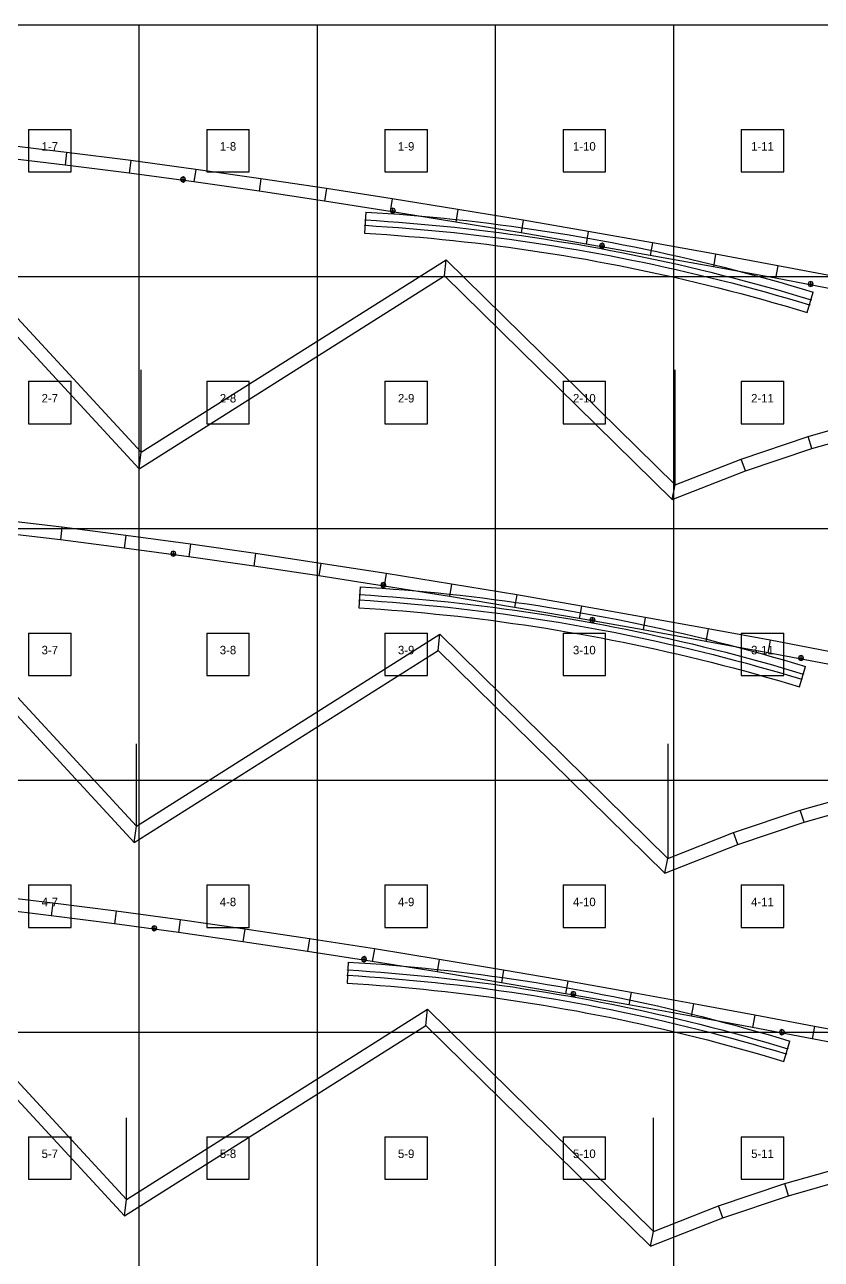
# Model space of a CAD drawing. Header units: metres. Extents: x -237 to 2940, y -2970 to 0.
# Drawn here: x 1335 to 2274, y -1456 to 0 of the extents above; entities that cross this region are included whole.
import ezdxf
from ezdxf.enums import TextEntityAlignment as Align

# ---------------------------------------------------------------- set-up
doc = ezdxf.new("R2010")
doc.units = ezdxf.units.M
for name, color, linetype in [('default', 7, 'Continuous'), ('mcircles', 7, 'Continuous'), ('TEXTLAYER', 7, 'Continuous')]:
    doc.layers.add(name, color=color, linetype=linetype)

msp = doc.modelspace()

# ---------------------------------------------------------------- linework, layer by layer
at = {"color": 9}
for p, q in [((1260, 0), (1470, 0)), ((1470, 0), (1470, -297)), ((1470, 0), (1680, 0)), ((1470, 0), (1470, -297)), ((1680, 0), (1680, -297)), ((1680, 0), (1890, 0)), ((1680, 0), (1680, -297)), ((1890, 0), (1890, -297)), ((1890, 0), (2100, 0)), ((1890, 0), (1890, -297)), ((2100, 0), (2100, -297)), ((2100, 0), (2310, 0)), ((2100, 0), (2100, -297)), ((1340, -123.5), (1390, -123.5)), ((1340, -123.5), (1340, -173.5)), ((1390, -173.5), (1390, -123.5)), ((1550, -123.5), (1600, -123.5)), ((1550, -123.5), (1550, -173.5)), ((1600, -173.5), (1600, -123.5)), ((1760, -123.5), (1810, -123.5)), ((1760, -123.5), (1760, -173.5)), ((1810, -173.5), (1810, -123.5)), ((1970, -123.5), (2020, -123.5)), ((1970, -123.5), (1970, -173.5)), ((2020, -173.5), (2020, -123.5)), ((2180, -123.5), (2230, -123.5)), ((2180, -123.5), (2180, -173.5)), ((2230, -173.5), (2230, -123.5)), ((1340, -173.5), (1390, -173.5)), ((1550, -173.5), (1600, -173.5)), ((1760, -173.5), (1810, -173.5)), ((1970, -173.5), (2020, -173.5)), ((2180, -173.5), (2230, -173.5)), ((1260, -297), (1470, -297)), ((1260, -297), (1470, -297)), ((1470, -297), (1680, -297)), ((1470, -297), (1470, -594)), ((1470, -297), (1680, -297)), ((1470, -297), (1470, -594)), ((1680, -297), (1890, -297)), ((1680, -297), (1680, -594)), ((1680, -297), (1890, -297)), ((1680, -297), (1680, -594)), ((1890, -297), (2100, -297)), ((1890, -297), (1890, -594)), ((1890, -297), (2100, -297)), ((1890, -297), (1890, -594)), ((2100, -297), (2310, -297)), ((2100, -297), (2100, -594)), ((2100, -297), (2310, -297)), ((2100, -297), (2100, -594)), ((1340, -420.5), (1390, -420.5)), ((1340, -420.5), (1340, -470.5)), ((1390, -470.5), (1390, -420.5)), ((1550, -420.5), (1600, -420.5)), ((1550, -420.5), (1550, -470.5)), ((1600, -470.5), (1600, -420.5)), ((1760, -420.5), (1810, -420.5)), ((1760, -420.5), (1760, -470.5)), ((1810, -470.5), (1810, -420.5)), ((1970, -420.5), (2020, -420.5)), ((1970, -420.5), (1970, -470.5)), ((2020, -470.5), (2020, -420.5)), ((2180, -420.5), (2230, -420.5)), ((2180, -420.5), (2180, -470.5)), ((2230, -470.5), (2230, -420.5)), ((1340, -470.5), (1390, -470.5)), ((1550, -470.5), (1600, -470.5)), ((1760, -470.5), (1810, -470.5)), ((1970, -470.5), (2020, -470.5)), ((2180, -470.5), (2230, -470.5)), ((1260, -594), (1470, -594)), ((1260, -594), (1470, -594)), ((1470, -594), (1680, -594)), ((1470, -594), (1470, -891)), ((1470, -594), (1680, -594)), ((1470, -594), (1470, -891)), ((1680, -594), (1890, -594)), ((1680, -594), (1680, -891)), ((1680, -594), (1890, -594)), ((1680, -594), (1680, -891)), ((1890, -594), (2100, -594)), ((1890, -594), (1890, -891)), ((1890, -594), (2100, -594)), ((1890, -594), (1890, -891)), ((2100, -594), (2310, -594)), ((2100, -594), (2100, -891)), ((2100, -594), (2310, -594)), ((2100, -594), (2100, -891)), ((1340, -717.5), (1390, -717.5)), ((1340, -717.5), (1340, -767.5)), ((1390, -767.5), (1390, -717.5)), ((1550, -717.5), (1600, -717.5)), ((1550, -717.5), (1550, -767.5)), ((1600, -767.5), (1600, -717.5)), ((1760, -717.5), (1810, -717.5)), ((1760, -717.5), (1760, -767.5)), ((1810, -767.5), (1810, -717.5)), ((1970, -717.5), (2020, -717.5)), ((1970, -717.5), (1970, -767.5)), ((2020, -767.5), (2020, -717.5)), ((2180, -717.5), (2230, -717.5)), ((2180, -717.5), (2180, -767.5)), ((2230, -767.5), (2230, -717.5)), ((1340, -767.5), (1390, -767.5)), ((1550, -767.5), (1600, -767.5)), ((1760, -767.5), (1810, -767.5)), ((1970, -767.5), (2020, -767.5)), ((2180, -767.5), (2230, -767.5)), ((1260, -891), (1470, -891)), ((1260, -891), (1470, -891)), ((1470, -891), (1680, -891)), ((1470, -891), (1470, -1188)), ((1470, -891), (1680, -891)), ((1470, -891), (1470, -1188)), ((1680, -891), (1890, -891)), ((1680, -891), (1680, -1188)), ((1680, -891), (1890, -891)), ((1680, -891), (1680, -1188)), ((1890, -891), (2100, -891)), ((1890, -891), (1890, -1188)), ((1890, -891), (2100, -891)), ((1890, -891), (1890, -1188)), ((2100, -891), (2310, -891)), ((2100, -891), (2100, -1188)), ((2100, -891), (2310, -891)), ((2100, -891), (2100, -1188)), ((1340, -1014.5), (1390, -1014.5)), ((1340, -1014.5), (1340, -1064.5)), ((1390, -1064.5), (1390, -1014.5)), ((1550, -1014.5), (1600, -1014.5)), ((1550, -1014.5), (1550, -1064.5)), ((1600, -1064.5), (1600, -1014.5)), ((1760, -1014.5), (1810, -1014.5)), ((1760, -1014.5), (1760, -1064.5)), ((1810, -1064.5), (1810, -1014.5)), ((1970, -1014.5), (2020, -1014.5)), ((1970, -1014.5), (1970, -1064.5)), ((2020, -1064.5), (2020, -1014.5)), ((2180, -1014.5), (2230, -1014.5)), ((2180, -1014.5), (2180, -1064.5)), ((2230, -1064.5), (2230, -1014.5)), ((1340, -1064.5), (1390, -1064.5)), ((1550, -1064.5), (1600, -1064.5)), ((1760, -1064.5), (1810, -1064.5)), ((1970, -1064.5), (2020, -1064.5)), ((2180, -1064.5), (2230, -1064.5)), ((1260, -1188), (1470, -1188)), ((1260, -1188), (1470, -1188)), ((1470, -1188), (1680, -1188)), ((1470, -1188), (1470, -1485)), ((1470, -1188), (1680, -1188)), ((1470, -1188), (1470, -1485)), ((1680, -1188), (1890, -1188)), ((1680, -1188), (1680, -1485)), ((1680, -1188), (1890, -1188)), ((1680, -1188), (1680, -1485)), ((1890, -1188), (2100, -1188)), ((1890, -1188), (1890, -1485)), ((1890, -1188), (2100, -1188)), ((1890, -1188), (1890, -1485)), ((2100, -1188), (2310, -1188)), ((2100, -1188), (2100, -1485)), ((2100, -1188), (2310, -1188)), ((2100, -1188), (2100, -1485)), ((1340, -1311.5), (1390, -1311.5)), ((1340, -1311.5), (1340, -1361.5)), ((1390, -1361.5), (1390, -1311.5)), ((1550, -1311.5), (1600, -1311.5)), ((1550, -1311.5), (1550, -1361.5)), ((1600, -1361.5), (1600, -1311.5)), ((1760, -1311.5), (1810, -1311.5)), ((1760, -1311.5), (1760, -1361.5)), ((1810, -1361.5), (1810, -1311.5)), ((1970, -1311.5), (2020, -1311.5)), ((1970, -1311.5), (1970, -1361.5)), ((2020, -1361.5), (2020, -1311.5)), ((2180, -1311.5), (2230, -1311.5)), ((2180, -1311.5), (2180, -1361.5)), ((2230, -1361.5), (2230, -1311.5)), ((1340, -1361.5), (1390, -1361.5)), ((1550, -1361.5), (1600, -1361.5)), ((1760, -1361.5), (1810, -1361.5)), ((1970, -1361.5), (2020, -1361.5)), ((2180, -1361.5), (2230, -1361.5))]:
    msp.add_line(p, q, dxfattribs=at)
at = {"layer": 'default', "color": 7, "linetype": 'Continuous'}
for p, q in [((1384.7, -150.6), (1309.9, -141.6)), ((1382.9, -165.5), (1308.2, -156.5)), ((1384.7, -150.6), (1382.9, -165.5)), ((1460.5, -160.3), (1384.7, -150.6)), ((1458.5, -175.2), (1382.9, -165.5)), ((1460.5, -160.3), (1458.5, -175.2)), ((1536.9, -170.7), (1460.5, -160.3)), ((1536.9, -170.7), (1534.8, -185.5)), ((1613.9, -181.7), (1536.9, -170.7)), ((1182, -189.1), (1472.8, -504.3)), ((1534.8, -185.5), (1458.5, -175.2)), ((1519.9, -180.5), (1519, -182.6)), ((1519, -182.6), (1519.9, -184.7)), ((1519, -182.6), (1525, -182.6)), ((1522, -179.6), (1519.9, -180.5)), ((1519.9, -184.7), (1522, -185.6)), ((1524.1, -180.5), (1522, -179.6)), ((1522, -185.6), (1522, -179.6)), ((1522, -185.6), (1524.1, -184.7)), ((1525, -182.6), (1524.1, -180.5)), ((1524.1, -184.7), (1525, -182.6)), ((1611.7, -196.5), (1534.8, -185.5)), ((1613.9, -181.7), (1611.7, -196.5)), ((1691.2, -193.3), (1613.9, -181.7)), ((1688.9, -208.1), (1611.7, -196.5)), ((1691.2, -193.3), (1688.9, -208.1)), ((1768.6, -205.4), (1691.2, -193.3)), ((1182.1, -211.3), (1470.3, -523.7)), ((1766.3, -220.2), (1688.9, -208.1)), ((1768.6, -205.4), (1766.3, -220.2)), ((1767.2, -217.3), (1766.3, -219.4)), ((1769.3, -216.4), (1767.2, -217.3)), ((1846, -217.9), (1768.6, -205.4)), ((1771.4, -217.3), (1769.3, -216.4)), ((1769.3, -222.4), (1769.3, -216.4)), ((1772.3, -219.4), (1771.4, -217.3)), ((1846, -217.9), (1843.5, -232.7)), ((1923, -230.7), (1846, -217.9)), ((1737.6, -220.9), (1736, -245.9)), ((1737, -230.3), (1750.1, -231.1)), ((1737.6, -220.9), (1750.8, -221.7)), ((1750.1, -231.1), (1763.3, -232)), ((1750.8, -221.7), (1763.9, -222.6)), ((1763.3, -232), (1776.4, -232.9)), ((1763.9, -222.6), (1777.1, -223.6)), ((1766.3, -219.4), (1767.2, -221.6)), ((1766.3, -219.4), (1772.3, -219.4)), ((1843.5, -232.7), (1766.3, -220.2)), ((1767.2, -221.6), (1769.3, -222.4)), ((1769.3, -222.4), (1771.4, -221.6)), ((1771.4, -221.6), (1772.3, -219.4)), ((1776.4, -232.9), (1789.5, -234)), ((1777.1, -223.6), (1790.3, -224.7)), ((1790.3, -224.7), (1803.5, -225.8)), ((1803.5, -225.8), (1816.7, -227)), ((1816.7, -227), (1829.9, -228.3)), ((1829.9, -228.3), (1843.1, -229.7)), ((1843.1, -229.7), (1856.2, -231.1)), ((1920.5, -245.5), (1843.5, -232.7)), ((1856.2, -231.1), (1869.4, -232.6)), ((1869.4, -232.6), (1882.6, -234.2)), ((1923, -230.7), (1920.5, -245.5)), ((1999.5, -243.9), (1923, -230.7)), ((1736, -245.9), (1749.1, -246.7)), ((1736.6, -236.5), (1749.7, -237.4)), ((1749.1, -246.7), (1762.1, -247.6)), ((1749.7, -237.4), (1762.8, -238.3)), ((1762.8, -238.3), (1775.9, -239.2)), ((1775.9, -239.2), (1789, -240.3)), ((1789, -240.3), (1802.1, -241.4)), ((1789.5, -234), (1802.7, -235.1)), ((1802.1, -241.4), (1815.2, -242.6)), ((1802.7, -235.1), (1815.8, -236.3)), ((1815.2, -242.6), (1828.3, -243.9)), ((1815.8, -236.3), (1828.9, -237.6)), ((1828.3, -243.9), (1841.4, -245.2)), ((1828.9, -237.6), (1842, -238.9)), ((1841.4, -245.2), (1854.5, -246.6)), ((1842, -238.9), (1855.2, -240.4)), ((1854.5, -246.6), (1867.6, -248.1)), ((1855.2, -240.4), (1868.3, -241.9)), ((1868.3, -241.9), (1881.4, -243.5)), ((1881.4, -243.5), (1894.6, -245.1)), ((1882.6, -234.2), (1895.8, -235.9)), ((1894.6, -245.1), (1907.7, -246.9)), ((1895.8, -235.9), (1909, -237.6)), ((1907.7, -246.9), (1920.8, -248.7)), ((1909, -237.6), (1922.2, -239.5)), ((1997, -258.7), (1920.5, -245.5)), ((1922.2, -239.5), (1935.4, -241.4)), ((1935.4, -241.4), (1948.5, -243.4)), ((1948.5, -243.4), (1961.7, -245.4)), ((1961.7, -245.4), (1974.9, -247.6)), ((1999.5, -243.9), (1997, -258.7)), ((2075.2, -257.3), (1999.5, -243.9)), ((1762.1, -247.6), (1775.1, -248.5)), ((1775.1, -248.5), (1788.2, -249.6)), ((1788.2, -249.6), (1801.2, -250.7)), ((1801.2, -250.7), (1814.3, -251.9)), ((1814.3, -251.9), (1827.3, -253.2)), ((1827.3, -253.2), (1840.3, -254.5)), ((1840.3, -254.5), (1853.4, -255.9)), ((1853.4, -255.9), (1866.4, -257.4)), ((1866.4, -257.4), (1879.5, -259)), ((1867.6, -248.1), (1880.6, -249.7)), ((1879.5, -259), (1892.5, -260.7)), ((1880.6, -249.7), (1893.7, -251.4)), ((1892.5, -260.7), (1905.5, -262.4)), ((1893.7, -251.4), (1906.8, -253.1)), ((1906.8, -253.1), (1919.9, -255)), ((1919.9, -255), (1933, -256.8)), ((1920.8, -248.7), (1934, -250.6)), ((1933, -256.8), (1946.1, -258.8)), ((1934, -250.6), (1947.1, -252.6)), ((1946.1, -258.8), (1959.2, -260.9)), ((1947.1, -252.6), (1960.2, -254.7)), ((1959.2, -260.9), (1972.3, -263)), ((1960.2, -254.7), (1973.4, -256.8)), ((1973.4, -256.8), (1986.5, -259)), ((1974.9, -247.6), (1988.1, -249.8)), ((1986.5, -259), (1999.6, -261.3)), ((1988.1, -249.8), (2001.3, -252.1)), ((2072.6, -272), (1997, -258.7)), ((1999.6, -261.3), (2012.8, -263.7)), ((2001.3, -252.1), (2014.5, -254.5)), ((2013.7, -258.7), (2012.9, -260.8)), ((2012.9, -260.8), (2013.7, -262.9)), ((2012.9, -260.8), (2018.9, -260.8)), ((2015.9, -257.8), (2013.7, -258.7)), ((2014.5, -254.5), (2027.7, -257)), ((2018, -258.7), (2015.9, -257.8)), ((2015.9, -263.8), (2015.9, -257.8)), ((2018.9, -260.8), (2018, -258.7)), ((2018, -262.9), (2018.9, -260.8)), ((2027.7, -257), (2040.8, -259.5)), ((2040.8, -259.5), (2054, -262.1)), ((2075.2, -257.3), (2072.6, -272)), ((2149.8, -270.8), (2075.2, -257.3)), ((1905.5, -262.4), (1918.6, -264.2)), ((1918.6, -264.2), (1931.6, -266.1)), ((1931.6, -266.1), (1944.7, -268.1)), ((1944.7, -268.1), (1957.7, -270.1)), ((1957.7, -270.1), (1970.8, -272.2)), ((1970.8, -272.2), (1983.8, -274.4)), ((1972.3, -263), (1985.4, -265.2)), ((1983.8, -274.4), (1996.8, -276.7)), ((1985.4, -265.2), (1998.5, -267.5)), ((1998.5, -267.5), (2011.6, -269.9)), ((2011.6, -269.9), (2024.7, -272.3)), ((2012.8, -263.7), (2025.9, -266.1)), ((2013.7, -262.9), (2015.9, -263.8)), ((2015.9, -263.8), (2018, -262.9)), ((2024.7, -272.3), (2037.8, -274.9)), ((2025.9, -266.1), (2039, -268.7)), ((2037.8, -274.9), (2050.9, -277.5)), ((2039, -268.7), (2052.1, -271.3)), ((2052.1, -271.3), (2065.3, -274)), ((2054, -262.1), (2067.2, -264.9)), ((2065.3, -274), (2078.4, -276.8)), ((2067.2, -264.9), (2080.4, -267.6)), ((2147.1, -285.5), (2072.6, -272)), ((2080.4, -267.6), (2093.6, -270.5)), ((2093.6, -270.5), (2106.8, -273.5)), ((2106.8, -273.5), (2120, -276.5)), ((2120, -276.5), (2133.1, -279.6)), ((2149.8, -270.8), (2147.1, -285.5)), ((2223, -284.4), (2149.8, -270.8)), ((1472.8, -504.3), (1832.2, -277.2)), ((1830.1, -296.2), (1832.2, -277.2)), ((1832.2, -277.2), (2102.1, -542.6)), ((1996.8, -276.7), (2009.9, -279.1)), ((2009.9, -279.1), (2022.9, -281.5)), ((2022.9, -281.5), (2036, -284)), ((2036, -284), (2049, -286.6)), ((2049, -286.6), (2062, -289.3)), ((2050.9, -277.5), (2064, -280.2)), ((2062, -289.3), (2075.1, -292.1)), ((2064, -280.2), (2077.1, -282.9)), ((2077.1, -282.9), (2090.2, -285.8)), ((2078.4, -276.8), (2091.5, -279.6)), ((2090.2, -285.8), (2103.3, -288.7)), ((2091.5, -279.6), (2104.7, -282.6)), ((2103.3, -288.7), (2116.4, -291.7)), ((2104.7, -282.6), (2117.8, -285.6)), ((2117.8, -285.6), (2130.9, -288.7)), ((2130.9, -288.7), (2144.1, -291.9)), ((2133.1, -279.6), (2146.3, -282.8)), ((2146.3, -282.8), (2159.5, -286.1)), ((2220.2, -299.1), (2147.1, -285.5)), ((2159.5, -286.1), (2172.7, -289.5)), ((2172.7, -289.5), (2185.9, -293)), ((2223, -284.4), (2220.2, -299.1)), ((2294.3, -297.9), (2223, -284.4)), ((1470.3, -523.7), (1830.1, -296.2)), ((1830.1, -296.2), (2098.5, -560.1)), ((2075.1, -292.1), (2088.1, -294.9)), ((2088.1, -294.9), (2101.2, -297.8)), ((2101.2, -297.8), (2114.2, -300.8)), ((2114.2, -300.8), (2127.2, -303.9)), ((2116.4, -291.7), (2129.4, -294.8)), ((2127.2, -303.9), (2140.3, -307.1)), ((2129.4, -294.8), (2142.5, -298)), ((2142.5, -298), (2155.6, -301.3)), ((2144.1, -291.9), (2157.2, -295.2)), ((2155.6, -301.3), (2168.7, -304.6)), ((2157.2, -295.2), (2170.3, -298.5)), ((2168.7, -304.6), (2181.8, -308.1)), ((2170.3, -298.5), (2183.5, -302)), ((2183.5, -302), (2196.6, -305.5)), ((2185.9, -293), (2199.1, -296.5)), ((2196.6, -305.5), (2209.7, -309.1)), ((2199.1, -296.5), (2212.3, -300.1)), ((2212.3, -300.1), (2225.4, -303.8)), ((2291.5, -312.6), (2220.2, -299.1)), ((2225.4, -303.8), (2238.6, -307.6)), ((2259.7, -303.7), (2258.8, -305.8)), ((2261.8, -302.8), (2259.7, -303.7)), ((2263.9, -303.7), (2261.8, -302.8)), ((2261.8, -308.8), (2261.8, -302.8)), ((2264.8, -305.8), (2263.9, -303.7)), ((2140.3, -307.1), (2153.3, -310.3)), ((2153.3, -310.3), (2166.4, -313.7)), ((2166.4, -313.7), (2179.4, -317.1)), ((2179.4, -317.1), (2192.4, -320.6)), ((2181.8, -308.1), (2194.9, -311.6)), ((2194.9, -311.6), (2208, -315.2)), ((2208, -315.2), (2221.1, -318.9)), ((2209.7, -309.1), (2222.9, -312.8)), ((2221.1, -318.9), (2234.2, -322.6)), ((2222.9, -312.8), (2236, -316.6)), ((2236, -316.6), (2249.1, -320.5)), ((2238.6, -307.6), (2251.8, -311.5)), ((2251.8, -311.5), (2264.9, -315.5)), ((2257.7, -339.4), (2264.9, -315.5)), ((2258.8, -305.8), (2259.7, -307.9)), ((2258.8, -305.8), (2264.8, -305.8)), ((2259.7, -307.9), (2261.8, -308.8)), ((2261.8, -308.8), (2263.9, -307.9)), ((2263.9, -307.9), (2264.8, -305.8)), ((2192.4, -320.6), (2205.5, -324.2)), ((2205.5, -324.2), (2218.5, -327.9)), ((2218.5, -327.9), (2231.6, -331.6)), ((2231.6, -331.6), (2244.6, -335.5)), ((2234.2, -322.6), (2247.3, -326.5)), ((2247.3, -326.5), (2260.4, -330.5)), ((2249.1, -320.5), (2262.2, -324.4)), ((2244.6, -335.5), (2257.7, -339.4)), ((1472.8, -504.3), (1472.8, -407)), ((2102.2, -542.6), (2102.2, -407)), ((2258.8, -485.5), (2339, -462.6)), ((2263.2, -499.8), (2342.8, -477.2)), ((2179.7, -512.2), (2258.8, -485.5)), ((2263.2, -499.8), (2258.8, -485.5)), ((1470.3, -523.7), (1472.8, -504.3)), ((2184.9, -526.3), (2263.2, -499.8)), ((2102.1, -542.6), (2179.7, -512.2)), ((2184.9, -526.3), (2179.7, -512.2)), ((2098.5, -560.1), (2184.9, -526.3)), ((2098.5, -560.1), (2102.1, -542.6)), ((1379.3, -592.7), (1304.8, -583.8)), ((1379.3, -592.7), (1377.5, -607.6)), ((1454.7, -602.4), (1379.3, -592.7)), ((1377.5, -607.6), (1303.1, -598.7)), ((1452.8, -617.3), (1377.5, -607.6)), ((1454.7, -602.4), (1452.8, -617.3)), ((1530.8, -612.7), (1454.7, -602.4)), ((1528.8, -627.6), (1452.8, -617.3)), ((1508.6, -621.8), (1507.7, -623.9)), ((1507.7, -623.9), (1508.6, -626)), ((1507.7, -623.9), (1513.7, -623.9)), ((1510.7, -620.9), (1508.6, -621.8)), ((1508.6, -626), (1510.7, -626.9)), ((1512.8, -621.8), (1510.7, -620.9)), ((1510.7, -626.9), (1510.7, -620.9)), ((1510.7, -626.9), (1512.8, -626)), ((1513.7, -623.9), (1512.8, -621.8)), ((1512.8, -626), (1513.7, -623.9)), ((1530.8, -612.7), (1528.8, -627.6)), ((1607.5, -623.7), (1530.8, -612.7)), ((1607.5, -623.7), (1605.3, -638.5)), ((1684.5, -635.3), (1607.5, -623.7)), ((1177.5, -631.2), (1467.1, -945)), ((1605.3, -638.5), (1528.8, -627.6)), ((1682.2, -650.1), (1605.3, -638.5)), ((1684.5, -635.3), (1682.2, -650.1)), ((1761.6, -647.3), (1684.5, -635.3)), ((1177.6, -653.4), (1464.5, -964.4)), ((1759.2, -662.1), (1682.2, -650.1)), ((1761.6, -647.3), (1759.2, -662.1)), ((1838.6, -659.7), (1761.6, -647.3)), ((1730.7, -662.8), (1729.1, -687.7)), ((1730.7, -662.8), (1743.8, -663.6)), ((1743.8, -663.6), (1756.9, -664.5)), ((1755.9, -658.5), (1755, -660.7)), ((1755, -660.7), (1755.9, -662.8)), ((1755, -660.7), (1761, -660.7)), ((1758, -657.7), (1755.9, -658.5)), ((1755.9, -662.8), (1758, -663.7)), ((1756.9, -664.5), (1770, -665.5)), ((1760.1, -658.5), (1758, -657.7)), ((1758, -663.7), (1758, -657.7)), ((1758, -663.7), (1760.1, -662.8)), ((1836.2, -674.5), (1759.2, -662.1)), ((1761, -660.7), (1760.1, -658.5)), ((1760.1, -662.8), (1761, -660.7)), ((1770, -665.5), (1783.2, -666.5)), ((1783.2, -666.5), (1796.3, -667.6)), ((1796.3, -667.6), (1809.4, -668.8)), ((1809.4, -668.8), (1822.6, -670.1)), ((1838.6, -659.7), (1836.2, -674.5)), ((1915.3, -672.5), (1838.6, -659.7)), ((1729.7, -678.4), (1742.7, -679.2)), ((1730.1, -672.1), (1743.2, -672.9)), ((1742.7, -679.2), (1755.8, -680.1)), ((1743.2, -672.9), (1756.2, -673.8)), ((1755.8, -680.1), (1768.8, -681.1)), ((1756.2, -673.8), (1769.3, -674.8)), ((1768.8, -681.1), (1781.8, -682.1)), ((1769.3, -674.8), (1782.4, -675.8)), ((1781.8, -682.1), (1794.9, -683.2)), ((1782.4, -675.8), (1795.5, -676.9)), ((1794.9, -683.2), (1807.9, -684.4)), ((1795.5, -676.9), (1808.5, -678.1)), ((1808.5, -678.1), (1821.6, -679.4)), ((1821.6, -679.4), (1834.7, -680.8)), ((1822.6, -670.1), (1835.7, -671.5)), ((1834.7, -680.8), (1847.8, -682.2)), ((1835.7, -671.5), (1848.8, -672.9)), ((1912.8, -687.3), (1836.2, -674.5)), ((1847.8, -682.2), (1860.8, -683.7)), ((1848.8, -672.9), (1862, -674.4)), ((1860.8, -683.7), (1873.9, -685.3)), ((1862, -674.4), (1875.1, -676)), ((1875.1, -676), (1888.2, -677.7)), ((1888.2, -677.7), (1901.3, -679.4)), ((1901.3, -679.4), (1914.5, -681.2)), ((1915.3, -672.5), (1912.8, -687.3)), ((1914.5, -681.2), (1927.6, -683.1)), ((1991.5, -685.6), (1915.3, -672.5)), ((1927.6, -683.1), (1940.7, -685.1)), ((1729.1, -687.7), (1742.1, -688.5)), ((1742.1, -688.5), (1755.1, -689.4)), ((1755.1, -689.4), (1768.1, -690.4)), ((1768.1, -690.4), (1781, -691.4)), ((1781, -691.4), (1794, -692.5)), ((1794, -692.5), (1807, -693.7)), ((1807, -693.7), (1820, -695)), ((1807.9, -684.4), (1821, -685.7)), ((1820, -695), (1833, -696.3)), ((1821, -685.7), (1834, -687)), ((1833, -696.3), (1846, -697.7)), ((1834, -687), (1847, -688.4)), ((1846, -697.7), (1858.9, -699.2)), ((1847, -688.4), (1860.1, -689.9)), ((1860.1, -689.9), (1873.1, -691.5)), ((1873.1, -691.5), (1886.1, -693.2)), ((1873.9, -685.3), (1887, -686.9)), ((1886.1, -693.2), (1899.2, -694.9)), ((1887, -686.9), (1900.1, -688.7)), ((1899.2, -694.9), (1912.2, -696.7)), ((1900.1, -688.7), (1913.1, -690.5)), ((1912.2, -696.7), (1925.3, -698.6)), ((1988.9, -700.4), (1912.8, -687.3)), ((1913.1, -690.5), (1926.2, -692.4)), ((1925.3, -698.6), (1938.3, -700.6)), ((1926.2, -692.4), (1939.3, -694.4)), ((1939.3, -694.4), (1952.4, -696.4)), ((1940.7, -685.1), (1953.9, -687.2)), ((1952.4, -696.4), (1965.4, -698.5)), ((1953.9, -687.2), (1967, -689.3)), ((1965.4, -698.5), (1978.5, -700.7)), ((1967, -689.3), (1980.1, -691.5)), ((1980.1, -691.5), (1993.2, -693.8)), ((1991.5, -685.6), (1988.9, -700.4)), ((2066.9, -699), (1991.5, -685.6)), ((1993.2, -693.8), (2006.4, -696.2)), ((2006.4, -696.2), (2019.5, -698.7)), ((2019.5, -698.7), (2032.6, -701.2)), ((1858.9, -699.2), (1871.9, -700.8)), ((1871.9, -700.8), (1884.9, -702.4)), ((1884.9, -702.4), (1897.9, -704.2)), ((1897.9, -704.2), (1910.9, -706)), ((1910.9, -706), (1923.9, -707.9)), ((1923.9, -707.9), (1936.9, -709.8)), ((1936.9, -709.8), (1949.8, -711.8)), ((1938.3, -700.6), (1951.3, -702.6)), ((1949.8, -711.8), (1962.8, -714)), ((1951.3, -702.6), (1964.4, -704.7)), ((1964.4, -704.7), (1977.4, -706.9)), ((1977.4, -706.9), (1990.5, -709.2)), ((1978.5, -700.7), (1991.6, -703)), ((2064.2, -713.7), (1988.9, -700.4)), ((1990.5, -709.2), (2003.5, -711.6)), ((1991.6, -703), (2004.7, -705.4)), ((2002.4, -699.8), (2001.6, -702)), ((2001.6, -702), (2002.4, -704.1)), ((2001.6, -702), (2007.6, -702)), ((2004.6, -699), (2002.4, -699.8)), ((2002.4, -704.1), (2004.6, -705)), ((2003.5, -711.6), (2016.5, -714)), ((2006.7, -699.8), (2004.6, -699)), ((2004.6, -705), (2004.6, -699)), ((2004.6, -705), (2006.7, -704.1)), ((2004.7, -705.4), (2017.7, -707.8)), ((2007.6, -702), (2006.7, -699.8)), ((2006.7, -704.1), (2007.6, -702)), ((2017.7, -707.8), (2030.8, -710.4)), ((2030.8, -710.4), (2043.9, -713)), ((2032.6, -701.2), (2045.8, -703.8)), ((2043.9, -713), (2057, -715.7)), ((2045.8, -703.8), (2058.9, -706.5)), ((2058.9, -706.5), (2072, -709.3)), ((2066.9, -699), (2064.2, -713.7)), ((2141.1, -712.4), (2066.9, -699)), ((2072, -709.3), (2085.1, -712.2)), ((2085.1, -712.2), (2098.3, -715.1)), ((2141.1, -712.4), (2138.4, -727.2)), ((2214, -725.9), (2141.1, -712.4)), ((1467.1, -945), (1824.8, -718.9)), ((1822.8, -737.9), (1824.8, -718.9)), ((1824.8, -718.9), (2093.6, -983.1)), ((1962.8, -714), (1975.8, -716.2)), ((1975.8, -716.2), (1988.8, -718.4)), ((1988.8, -718.4), (2001.8, -720.8)), ((2001.8, -720.8), (2014.8, -723.2)), ((2014.8, -723.2), (2027.7, -725.7)), ((2016.5, -714), (2029.6, -716.5)), ((2027.7, -725.7), (2040.7, -728.3)), ((2029.6, -716.5), (2042.6, -719.1)), ((2042.6, -719.1), (2055.6, -721.8)), ((2055.6, -721.8), (2068.7, -724.6)), ((2057, -715.7), (2070, -718.4)), ((2138.4, -727.2), (2064.2, -713.7)), ((2068.7, -724.6), (2081.7, -727.4)), ((2070, -718.4), (2083.1, -721.3)), ((2081.7, -727.4), (2094.8, -730.4)), ((2083.1, -721.3), (2096.2, -724.2)), ((2096.2, -724.2), (2109.3, -727.2)), ((2098.3, -715.1), (2111.4, -718.1)), ((2109.3, -727.2), (2122.3, -730.3)), ((2111.4, -718.1), (2124.5, -721.2)), ((2124.5, -721.2), (2137.7, -724.4)), ((2137.7, -724.4), (2150.8, -727.7)), ((2211.2, -740.7), (2138.4, -727.2)), ((2150.8, -727.7), (2163.9, -731.1)), ((2214, -725.9), (2211.2, -740.7)), ((2285, -739.4), (2214, -725.9)), ((1464.5, -964.4), (1822.8, -737.9)), ((1822.8, -737.9), (2090, -1000.6)), ((2040.7, -728.3), (2053.7, -731)), ((2053.7, -731), (2066.7, -733.7)), ((2066.7, -733.7), (2079.7, -736.6)), ((2079.7, -736.6), (2092.7, -739.5)), ((2092.7, -739.5), (2105.6, -742.5)), ((2094.8, -730.4), (2107.8, -733.4)), ((2105.6, -742.5), (2118.6, -745.5)), ((2107.8, -733.4), (2120.8, -736.4)), ((2120.8, -736.4), (2133.9, -739.6)), ((2122.3, -730.3), (2135.4, -733.5)), ((2133.9, -739.6), (2146.9, -742.9)), ((2135.4, -733.5), (2148.5, -736.8)), ((2148.5, -736.8), (2161.6, -740.1)), ((2161.6, -740.1), (2174.6, -743.5)), ((2163.9, -731.1), (2177.1, -734.5)), ((2177.1, -734.5), (2190.2, -738)), ((2190.2, -738), (2203.3, -741.6)), ((2203.3, -741.6), (2216.4, -745.3)), ((2282.2, -754.1), (2211.2, -740.7)), ((2118.6, -745.5), (2131.6, -748.7)), ((2131.6, -748.7), (2144.6, -751.9)), ((2144.6, -751.9), (2157.6, -755.2)), ((2146.9, -742.9), (2160, -746.2)), ((2157.6, -755.2), (2170.6, -758.6)), ((2160, -746.2), (2173, -749.6)), ((2173, -749.6), (2186, -753.1)), ((2174.6, -743.5), (2187.7, -747)), ((2186, -753.1), (2199.1, -756.7)), ((2187.7, -747), (2200.8, -750.6)), ((2199.1, -756.7), (2212.1, -760.4)), ((2200.8, -750.6), (2213.9, -754.3)), ((2213.9, -754.3), (2226.9, -758.1)), ((2216.4, -745.3), (2229.6, -749.1)), ((2229.6, -749.1), (2242.7, -753)), ((2242.7, -753), (2255.8, -756.9)), ((2248.4, -744.8), (2247.5, -746.9)), ((2247.5, -746.9), (2248.4, -749)), ((2247.5, -746.9), (2253.5, -746.9)), ((2250.5, -743.9), (2248.4, -744.8)), ((2248.4, -749), (2250.5, -749.9)), ((2248.5, -780.8), (2255.8, -756.9)), ((2252.6, -744.8), (2250.5, -743.9)), ((2250.5, -749.9), (2250.5, -743.9)), ((2250.5, -749.9), (2252.6, -749)), ((2253.5, -746.9), (2252.6, -744.8)), ((2252.6, -749), (2253.5, -746.9)), ((2170.6, -758.6), (2183.6, -762.1)), ((2183.6, -762.1), (2196.5, -765.7)), ((2196.5, -765.7), (2209.5, -769.4)), ((2209.5, -769.4), (2222.5, -773.1)), ((2212.1, -760.4), (2225.1, -764.1)), ((2225.1, -764.1), (2238.2, -768)), ((2226.9, -758.1), (2240, -761.9)), ((2238.2, -768), (2251.2, -771.9)), ((2240, -761.9), (2253.1, -765.9)), ((2222.5, -773.1), (2235.5, -776.9)), ((2235.5, -776.9), (2248.5, -780.8)), ((1467, -945), (1467, -848.1)), ((2093.7, -983.1), (2093.7, -848.1)), ((2249.6, -926.3), (2329.5, -903.5)), ((2170.9, -952.8), (2249.6, -926.3)), ((2254.1, -940.6), (2249.6, -926.3)), ((2254.1, -940.6), (2333.3, -918)), ((1464.5, -964.4), (1467.1, -945)), ((2176.1, -966.9), (2254.1, -940.6)), ((2093.6, -983.1), (2170.9, -952.8)), ((2176.1, -966.9), (2170.9, -952.8)), ((2090, -1000.6), (2176.1, -966.9)), ((2090, -1000.6), (2093.6, -983.1)), ((1368.5, -1035.9), (1294.6, -1027)), ((1366.7, -1050.8), (1292.9, -1041.9)), ((1368.5, -1035.9), (1366.7, -1050.8)), ((1443.3, -1045.5), (1368.5, -1035.9)), ((1443.3, -1045.5), (1441.3, -1060.4)), ((1518.7, -1055.7), (1443.3, -1045.5)), ((1441.3, -1060.4), (1366.7, -1050.8)), ((1516.7, -1070.6), (1441.3, -1060.4)), ((1488.1, -1062.5), (1485.9, -1063.4)), ((1490.2, -1063.4), (1488.1, -1062.5)), ((1488.1, -1068.5), (1488.1, -1062.5)), ((1518.7, -1055.7), (1516.7, -1070.6)), ((1594.7, -1066.6), (1518.7, -1055.7)), ((1168.4, -1074.1), (1455.5, -1385.3)), ((1485.9, -1063.4), (1485.1, -1065.5)), ((1485.1, -1065.5), (1485.9, -1067.6)), ((1485.1, -1065.5), (1491.1, -1065.5)), ((1485.9, -1067.6), (1488.1, -1068.5)), ((1488.1, -1068.5), (1490.2, -1067.6)), ((1491.1, -1065.5), (1490.2, -1063.4)), ((1490.2, -1067.6), (1491.1, -1065.5)), ((1592.6, -1081.4), (1516.7, -1070.6)), ((1594.7, -1066.6), (1592.6, -1081.4)), ((1671, -1078.1), (1594.7, -1066.6)), ((1668.8, -1092.9), (1592.6, -1081.4)), ((1671, -1078.1), (1668.8, -1092.9)), ((1747.5, -1090), (1671, -1078.1)), ((1747.5, -1090), (1745.1, -1104.8)), ((1823.8, -1102.3), (1747.5, -1090)), ((1168.5, -1096.3), (1452.9, -1404.6)), ((1745.1, -1104.8), (1668.8, -1092.9)), ((1716.8, -1105.4), (1715.3, -1130.3)), ((1716.8, -1105.4), (1729.8, -1106.2)), ((1729.8, -1106.2), (1742.9, -1107.1)), ((1733.3, -1099.9), (1732.4, -1102)), ((1732.4, -1102), (1733.3, -1104.2)), ((1732.4, -1102), (1738.4, -1102)), ((1735.4, -1099), (1733.3, -1099.9)), ((1733.3, -1104.2), (1735.4, -1105)), ((1737.5, -1099.9), (1735.4, -1099)), ((1735.4, -1105), (1735.4, -1099)), ((1735.4, -1105), (1737.5, -1104.2)), ((1738.4, -1102), (1737.5, -1099.9)), ((1737.5, -1104.2), (1738.4, -1102)), ((1821.4, -1117.1), (1745.1, -1104.8)), ((1823.8, -1102.3), (1821.4, -1117.1)), ((1899.9, -1115), (1823.8, -1102.3)), ((1715.9, -1121), (1728.8, -1121.8)), ((1716.2, -1114.7), (1729.2, -1115.5)), ((1729.2, -1115.5), (1742.2, -1116.4)), ((1742.2, -1116.4), (1755.1, -1117.4)), ((1742.9, -1107.1), (1755.9, -1108)), ((1755.1, -1117.4), (1768.1, -1118.4)), ((1755.9, -1108), (1768.9, -1109.1)), ((1768.1, -1118.4), (1781.1, -1119.5)), ((1768.9, -1109.1), (1781.9, -1110.2)), ((1781.1, -1119.5), (1794, -1120.7)), ((1781.9, -1110.2), (1794.9, -1111.4)), ((1794, -1120.7), (1807, -1121.9)), ((1794.9, -1111.4), (1807.9, -1112.6)), ((1807.9, -1112.6), (1821, -1114)), ((1821, -1114), (1834, -1115.4)), ((1897.4, -1129.8), (1821.4, -1117.1)), ((1834, -1115.4), (1847, -1116.9)), ((1847, -1116.9), (1860, -1118.5)), ((1860, -1118.5), (1873, -1120.1)), ((1873, -1120.1), (1886, -1121.9)), ((1899.9, -1115), (1897.4, -1129.8)), ((1975.4, -1128), (1899.9, -1115)), ((1715.3, -1130.3), (1728.1, -1131.1)), ((1728.1, -1131.1), (1741, -1132)), ((1728.8, -1121.8), (1741.7, -1122.7)), ((1741, -1132), (1753.9, -1133)), ((1741.7, -1122.7), (1754.6, -1123.6)), ((1753.9, -1133), (1766.8, -1134)), ((1754.6, -1123.6), (1767.6, -1124.7)), ((1766.8, -1134), (1779.6, -1135.1)), ((1767.6, -1124.7), (1780.5, -1125.8)), ((1779.6, -1135.1), (1792.5, -1136.3)), ((1780.5, -1125.8), (1793.4, -1127)), ((1793.4, -1127), (1806.3, -1128.2)), ((1806.3, -1128.2), (1819.3, -1129.5)), ((1807, -1121.9), (1819.9, -1123.3)), ((1819.3, -1129.5), (1832.2, -1131)), ((1819.9, -1123.3), (1832.9, -1124.7)), ((1832.2, -1131), (1845.1, -1132.4)), ((1832.9, -1124.7), (1845.9, -1126.2)), ((1845.1, -1132.4), (1858, -1134)), ((1845.9, -1126.2), (1858.8, -1127.8)), ((1858, -1134), (1871, -1135.6)), ((1858.8, -1127.8), (1871.8, -1129.4)), ((1871.8, -1129.4), (1884.8, -1131.1)), ((1884.8, -1131.1), (1897.7, -1132.9)), ((1886, -1121.9), (1899.1, -1123.7)), ((1972.9, -1142.8), (1897.4, -1129.8)), ((1897.7, -1132.9), (1910.7, -1134.8)), ((1899.1, -1123.7), (1912.1, -1125.6)), ((1910.7, -1134.8), (1923.6, -1136.8)), ((1912.1, -1125.6), (1925.1, -1127.5)), ((1925.1, -1127.5), (1938.1, -1129.6)), ((1938.1, -1129.6), (1951.1, -1131.7)), ((1951.1, -1131.7), (1964.1, -1133.9)), ((1964.1, -1133.9), (1977.2, -1136.2)), ((1975.4, -1128), (1972.9, -1142.8)), ((2050.1, -1141.2), (1975.4, -1128)), ((1792.5, -1136.3), (1805.4, -1137.5)), ((1805.4, -1137.5), (1818.2, -1138.8)), ((1818.2, -1138.8), (1831.1, -1140.2)), ((1831.1, -1140.2), (1844, -1141.7)), ((1844, -1141.7), (1856.9, -1143.3)), ((1856.9, -1143.3), (1869.7, -1144.9)), ((1869.7, -1144.9), (1882.6, -1146.6)), ((1871, -1135.6), (1883.9, -1137.4)), ((1882.6, -1146.6), (1895.5, -1148.4)), ((1883.9, -1137.4), (1896.8, -1139.2)), ((1895.5, -1148.4), (1908.3, -1150.3)), ((1896.8, -1139.2), (1909.7, -1141)), ((1909.7, -1141), (1922.7, -1143)), ((1922.7, -1143), (1935.6, -1145)), ((1923.6, -1136.8), (1936.6, -1138.8)), ((1935.6, -1145), (1948.5, -1147.1)), ((1936.6, -1138.8), (1949.6, -1140.9)), ((1948.5, -1147.1), (1961.4, -1149.3)), ((1949.6, -1140.9), (1962.5, -1143.1)), ((1961.4, -1149.3), (1974.4, -1151.6)), ((1962.5, -1143.1), (1975.5, -1145.4)), ((2047.5, -1156), (1972.9, -1142.8)), ((1975.5, -1145.4), (1988.5, -1147.7)), ((1977.2, -1136.2), (1990.2, -1138.5)), ((1979.9, -1141.1), (1979, -1143.2)), ((1979, -1143.2), (1979.9, -1145.3)), ((1979, -1143.2), (1985, -1143.2)), ((1982, -1140.2), (1979.9, -1141.1)), ((1979.9, -1145.3), (1982, -1146.2)), ((1984.1, -1141.1), (1982, -1140.2)), ((1982, -1146.2), (1982, -1140.2)), ((1982, -1146.2), (1984.1, -1145.3)), ((1985, -1143.2), (1984.1, -1141.1)), ((1984.1, -1145.3), (1985, -1143.2)), ((1988.5, -1147.7), (2001.4, -1150.1)), ((1990.2, -1138.5), (2003.2, -1140.9)), ((2001.4, -1150.1), (2014.4, -1152.6)), ((2003.2, -1140.9), (2016.2, -1143.5)), ((2016.2, -1143.5), (2029.2, -1146.1)), ((2029.2, -1146.1), (2042.2, -1148.7)), ((2042.2, -1148.7), (2055.3, -1151.5)), ((2050.1, -1141.2), (2047.5, -1156)), ((2123.8, -1154.6), (2050.1, -1141.2)), ((1455.5, -1385.3), (1810.2, -1161.1)), ((1808.1, -1180.1), (1810.2, -1161.1)), ((1810.2, -1161.1), (2076.6, -1423)), ((1908.3, -1150.3), (1921.2, -1152.2)), ((1921.2, -1152.2), (1934.1, -1154.2)), ((1934.1, -1154.2), (1947, -1156.3)), ((1947, -1156.3), (1959.8, -1158.5)), ((1959.8, -1158.5), (1972.7, -1160.8)), ((1972.7, -1160.8), (1985.6, -1163.1)), ((1974.4, -1151.6), (1987.3, -1153.9)), ((1985.6, -1163.1), (1998.4, -1165.5)), ((1987.3, -1153.9), (2000.2, -1156.3)), ((2000.2, -1156.3), (2013.1, -1158.8)), ((2013.1, -1158.8), (2026.1, -1161.4)), ((2014.4, -1152.6), (2027.3, -1155.2)), ((2026.1, -1161.4), (2039, -1164)), ((2027.3, -1155.2), (2040.3, -1157.9)), ((2039, -1164), (2051.9, -1166.8)), ((2040.3, -1157.9), (2053.3, -1160.6)), ((2121.1, -1169.3), (2047.5, -1156)), ((2053.3, -1160.6), (2066.2, -1163.5)), ((2055.3, -1151.5), (2068.3, -1154.3)), ((2066.2, -1163.5), (2079.2, -1166.4)), ((2068.3, -1154.3), (2081.3, -1157.2)), ((2081.3, -1157.2), (2094.3, -1160.2)), ((2094.3, -1160.2), (2107.3, -1163.3)), ((2107.3, -1163.3), (2120.3, -1166.5)), ((2123.8, -1154.6), (2121.1, -1169.3)), ((2196, -1168), (2123.8, -1154.6)), ((1998.4, -1165.5), (2011.3, -1168)), ((2011.3, -1168), (2024.2, -1170.5)), ((2024.2, -1170.5), (2037.1, -1173.2)), ((2037.1, -1173.2), (2049.9, -1175.9)), ((2049.9, -1175.9), (2062.8, -1178.7)), ((2051.9, -1166.8), (2064.8, -1169.6)), ((2062.8, -1178.7), (2075.7, -1181.6)), ((2064.8, -1169.6), (2077.8, -1172.5)), ((2077.8, -1172.5), (2090.7, -1175.5)), ((2079.2, -1166.4), (2092.2, -1169.3)), ((2090.7, -1175.5), (2103.6, -1178.5)), ((2092.2, -1169.3), (2105.1, -1172.4)), ((2103.6, -1178.5), (2116.6, -1181.7)), ((2105.1, -1172.4), (2118.1, -1175.6)), ((2118.1, -1175.6), (2131, -1178.8)), ((2120.3, -1166.5), (2133.4, -1169.7)), ((2193.2, -1182.7), (2121.1, -1169.3)), ((2131, -1178.8), (2144, -1182.1)), ((2133.4, -1169.7), (2146.4, -1173.1)), ((2146.4, -1173.1), (2159.4, -1176.5)), ((2159.4, -1176.5), (2172.4, -1180)), ((2196, -1168), (2193.2, -1182.7)), ((2266.4, -1181.3), (2196, -1168)), ((1452.9, -1404.6), (1808.1, -1180.1)), ((1808.1, -1180.1), (2073, -1440.6)), ((2075.7, -1181.6), (2088.5, -1184.6)), ((2088.5, -1184.6), (2101.4, -1187.6)), ((2101.4, -1187.6), (2114.3, -1190.7)), ((2114.3, -1190.7), (2127.2, -1194)), ((2116.6, -1181.7), (2129.5, -1184.9)), ((2129.5, -1184.9), (2142.4, -1188.2)), ((2142.4, -1188.2), (2155.3, -1191.6)), ((2144, -1182.1), (2157, -1185.5)), ((2155.3, -1191.6), (2168.3, -1195.1)), ((2157, -1185.5), (2169.9, -1189)), ((2169.9, -1189), (2182.9, -1192.6)), ((2172.4, -1180), (2185.4, -1183.6)), ((2182.9, -1192.6), (2195.8, -1196.2)), ((2185.4, -1183.6), (2198.4, -1187.2)), ((2263.6, -1196), (2193.2, -1182.7)), ((2198.4, -1187.2), (2211.5, -1191)), ((2211.5, -1191), (2224.5, -1194.8)), ((2225.8, -1186), (2224.9, -1188.1)), ((2224.9, -1188.1), (2225.8, -1190.2)), ((2224.9, -1188.1), (2230.9, -1188.1)), ((2227.9, -1185.1), (2225.8, -1186)), ((2225.8, -1190.2), (2227.9, -1191.1)), ((2230.1, -1186), (2227.9, -1185.1)), ((2227.9, -1191.1), (2227.9, -1185.1)), ((2227.9, -1191.1), (2230.1, -1190.2)), ((2230.9, -1188.1), (2230.1, -1186)), ((2230.1, -1190.2), (2230.9, -1188.1)), ((2266.4, -1181.3), (2263.6, -1196)), ((2334.8, -1194.5), (2266.4, -1181.3)), ((2127.2, -1194), (2140, -1197.2)), ((2140, -1197.2), (2152.9, -1200.6)), ((2152.9, -1200.6), (2165.8, -1204.1)), ((2165.8, -1204.1), (2178.6, -1207.6)), ((2168.3, -1195.1), (2181.2, -1198.6)), ((2178.6, -1207.6), (2191.5, -1211.2)), ((2181.2, -1198.6), (2194.1, -1202.3)), ((2194.1, -1202.3), (2207, -1206)), ((2195.8, -1196.2), (2208.8, -1199.9)), ((2207, -1206), (2220, -1209.8)), ((2208.8, -1199.9), (2221.8, -1203.8)), ((2221.8, -1203.8), (2234.7, -1207.7)), ((2224.5, -1194.8), (2237.4, -1198.7)), ((2230.2, -1222.6), (2237.4, -1198.7)), ((2331.9, -1209.3), (2263.6, -1196)), ((2191.5, -1211.2), (2204.4, -1214.9)), ((2204.4, -1214.9), (2217.3, -1218.7)), ((2217.3, -1218.7), (2230.2, -1222.6)), ((2220, -1209.8), (2232.9, -1213.7)), ((1455.5, -1385.3), (1455.5, -1289.2)), ((2076.7, -1423), (2076.7, -1289.2)), ((2231.3, -1366.7), (2310.5, -1344.1)), ((2153.3, -1393), (2231.3, -1366.7)), ((2235.8, -1381), (2231.3, -1366.7)), ((2235.8, -1381), (2314.3, -1358.6)), ((2158.4, -1407.1), (2235.8, -1381)), ((1452.9, -1404.6), (1455.5, -1385.3)), ((2076.6, -1423), (2153.3, -1393)), ((2158.4, -1407.1), (2153.3, -1393)), ((2073, -1440.6), (2158.4, -1407.1)), ((2073, -1440.6), (2076.6, -1423))]:
    msp.add_line(p, q, dxfattribs=at)
at = {"layer": 'mcircles', "color": 7, "linetype": 'Continuous'}
for centre in [(1737, -230.2), (1736.6, -236.5), (2260.4, -330.4), (2262.2, -324.4), (1729.7, -678.4), (1730.1, -672.1), (2251.2, -771.9), (2253.1, -765.8), (1715.8, -1121), (1716.2, -1114.7), (2234.7, -1207.6), (2232.9, -1213.7)]:
    msp.add_circle(centre, 0.3, dxfattribs=at)

# ---------------------------------------------------------------- texts
at = {"layer": 'TEXTLAYER', "color": 1}
for s, p in [('1-7', (1365, -148.5)), ('1-8', (1575, -148.5)), ('1-9', (1785, -148.5)), ('1-10', (1995, -148.5)), ('1-11', (2205, -148.5)), ('2-7', (1365, -445.5)), ('2-8', (1575, -445.5)), ('2-9', (1785, -445.5)), ('2-10', (1995, -445.5)), ('2-11', (2205, -445.5)), ('3-7', (1365, -742.5)), ('3-8', (1575, -742.5)), ('3-9', (1785, -742.5)), ('3-10', (1995, -742.5)), ('3-11', (2205, -742.5)), ('4-7', (1365, -1039.5)), ('4-8', (1575, -1039.5)), ('4-9', (1785, -1039.5)), ('4-10', (1995, -1039.5)), ('4-11', (2205, -1039.5)), ('5-7', (1365, -1336.5)), ('5-8', (1575, -1336.5)), ('5-9', (1785, -1336.5)), ('5-10', (1995, -1336.5)), ('5-11', (2205, -1336.5))]:
    msp.add_text(s, height=10, dxfattribs=at).set_placement(p, align=Align.CENTER)

doc.saveas('drawing.dxf')
